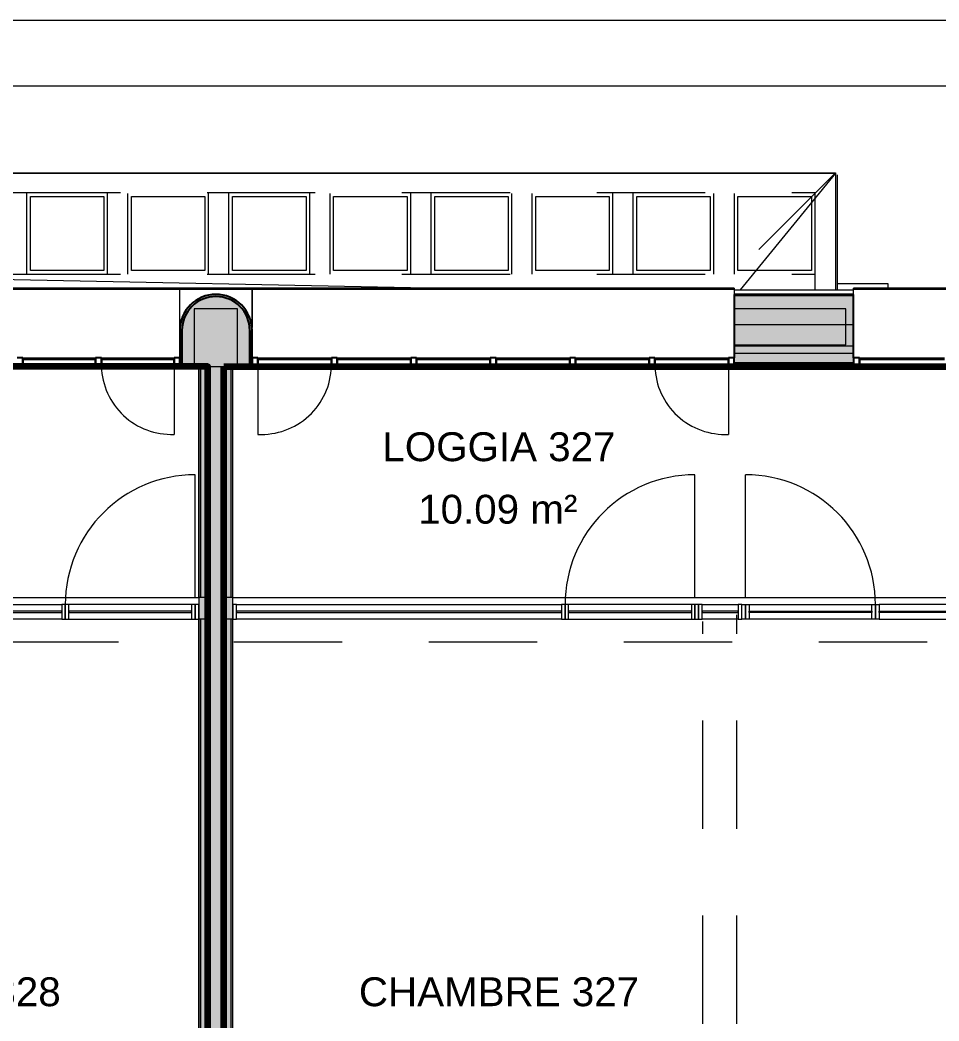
# Model space of a CAD drawing. Header units: metres. Extents: x -227.9 to -140, y 38 to 92.1.
# Drawn here: x -177.93 to -171.56, y 85.21 to 92.14 of the extents above; entities that cross this region are included whole.
import ezdxf

# ---------------------------------------------------------------- set-up
doc = ezdxf.new("R2010")
doc.units = ezdxf.units.M
doc.linetypes.add('JIS_02_0.7', pattern=[1.35, 0.75, -0.6])
for name, color, linetype, lineweight in [('A-AREA-IDEN', 7, 'Continuous', 9), ('A-COLS', 7, 'Continuous', 5), ('A-FLOR', 7, 'Continuous', 5), ('A-GLAZ', 7, 'Continuous', 5), ('A-WALL', 7, 'Continuous', 5), ('A-WALL-PATT', 7, 'Continuous', 13), ('I-WALL', 7, 'Continuous', 5), ('Q-SPCQ', 7, 'Continuous', 5), ('S-COLS', 7, 'Continuous', 5)]:
    doc.layers.add(name, color=color, linetype=linetype, lineweight=lineweight)
doc.layers.add('A-DETL', color=94, linetype='Continuous', lineweight=5, true_color=0x00a600)
doc.layers.add('A-DETL-MBND', color=9, linetype='Continuous', lineweight=5, true_color=0xc0c0c0)
doc.layers.add('Chambre', color=40, linetype='Continuous')
doc.styles.add('Arial_1', font='arial.ttf', dxfattribs={"height": 0.2})

msp = doc.modelspace()

# ---------------------------------------------------------------- hatches: boundary and pattern name
at = {"layer": 'A-COLS', "true_color": 0x808080}
for points in [[(-176.3191, 89.7404), (-176.3191, 89.9904), (-176.3254, 90.046), (-176.3439, 90.0988), (-176.3737, 90.1462), (-176.4133, 90.1858), (-176.4607, 90.2156), (-176.5135, 90.2341), (-176.5691, 90.2404), (-176.6248, 90.2341), (-176.6776, 90.2156), (-176.725, 90.1858), (-176.7646, 90.1462), (-176.7944, 90.0988), (-176.8129, 90.046), (-176.8191, 89.9904), (-176.8191, 89.7404), (-176.8041, 89.7404), (-176.8041, 89.9904), (-176.7982, 90.0427), (-176.7809, 90.0923), (-176.7529, 90.1369), (-176.7157, 90.1741), (-176.6711, 90.2021), (-176.6214, 90.2195), (-176.5691, 90.2254), (-176.5168, 90.2195), (-176.4672, 90.2021), (-176.4191, 90.1706), (-176.3854, 90.1369), (-176.3574, 90.0923), (-176.34, 90.0427), (-176.3341, 89.9904), (-176.3341, 89.7404)], [(-176.3341, 89.7404), (-176.3341, 89.9904), (-176.34, 90.0427), (-176.3574, 90.0923), (-176.3854, 90.1369), (-176.4226, 90.1741), (-176.4672, 90.2021), (-176.5168, 90.2195), (-176.5691, 90.2254), (-176.6214, 90.2195), (-176.6725, 90.2012), (-176.7191, 90.1706), (-176.7529, 90.1369), (-176.7809, 90.0923), (-176.7982, 90.0427), (-176.8041, 89.9904), (-176.8041, 89.7404), (-176.7191, 89.7404), (-176.7191, 90.1404), (-176.4191, 90.1404), (-176.4191, 89.7404)]]:
    msp.add_hatch(color=8, dxfattribs=at).paths.add_polyline_path(points)
at = {"layer": 'A-WALL', "true_color": 0x808080}
h = msp.add_hatch(color=8, dxfattribs=at)
h.paths.add_polyline_path([(-169.8891, 89.7664), (-169.8891, 90.2404), (-170.8524, 90.2404), (-170.8524, 90.2304), (-169.8991, 90.2304), (-169.8991, 89.7664)])
h.paths.add_polyline_path([(-219.4759, 89.7664), (-219.4759, 90.2304), (-218.1949, 90.2304), (-218.1949, 90.2404), (-219.4859, 90.2404), (-219.4859, 89.7664)])
h.paths.add_polyline_path([(-172.9789, 90.2304), (-172.1524, 90.2304), (-172.1524, 90.2404), (-172.9789, 90.2404)])
h.paths.add_polyline_path([(-180.1191, 90.2304), (-180.1191, 90.2404), (-181.5191, 90.2404), (-181.5191, 90.2304), (-180.7839, 90.2304)])
h.paths.add_polyline_path([(-184.8953, 90.2304), (-184.0191, 90.2304), (-184.0191, 90.2404), (-185.4191, 90.2404), (-185.4191, 90.2304)])
h.paths.add_polyline_path([(-201.7191, 90.2304), (-201.7191, 90.2404), (-203.1191, 90.2404), (-203.1191, 90.2304), (-202.1632, 90.2304)])
h.paths.add_polyline_path([(-205.6191, 90.2304), (-205.6191, 90.2404), (-207.0191, 90.2404), (-207.0191, 90.2304), (-206.2747, 90.2304)])
h.paths.add_polyline_path([(-215.0949, 90.2304), (-214.1191, 90.2304), (-214.1191, 90.2404), (-215.0949, 90.2404)])
h = msp.add_hatch(color=8, dxfattribs=at)
h.paths.add_polyline_path([(-169.8991, 90.0304), (-169.8991, 90.2304), (-170.8524, 90.2304), (-170.8524, 90.0304), (-170.0942, 90.0304)])
h.paths.add_polyline_path([(-172.1524, 90.0304), (-172.1524, 90.2304), (-172.9789, 90.2304), (-172.9789, 90.0304), (-172.5611, 90.0304)])
h.paths.add_polyline_path([(-181.5191, 90.0304), (-180.1191, 90.0304), (-180.1191, 90.2304), (-181.5191, 90.2304), (-181.5191, 90.1115)])
h.paths.add_polyline_path([(-184.0191, 90.0304), (-184.0191, 90.2304), (-185.4191, 90.2304), (-185.4191, 90.0304), (-184.073, 90.0304)])
h.paths.add_polyline_path([(-207.0191, 90.0304), (-205.6191, 90.0304), (-205.6191, 90.2304), (-207.0191, 90.2304), (-207.0191, 90.1115)])
h.paths.add_polyline_path([(-201.7191, 90.0304), (-201.7191, 90.2304), (-203.1191, 90.2304), (-203.1191, 90.0304), (-202.2691, 90.0304), (-202.2691, 90.1404), (-201.8691, 90.1404), (-201.8691, 90.0304)])
h.paths.add_polyline_path([(-214.4975, 90.0304), (-214.1191, 90.0304), (-214.1191, 90.2304), (-215.0949, 90.2304), (-215.0949, 90.0304)])
h.paths.add_polyline_path([(-219.4759, 90.0304), (-218.4859, 90.0304), (-218.4859, 90.1404), (-218.1949, 90.1404), (-218.1949, 90.2304), (-219.4759, 90.2304)])
h = msp.add_hatch(color=8, dxfattribs=at)
h.paths.add_polyline_path([(-170.0942, 89.8804), (-169.8991, 89.8804), (-169.8991, 90.0304), (-170.8524, 90.0304), (-170.8524, 89.8804)])
h.paths.add_polyline_path([(-172.1524, 89.8804), (-172.1524, 90.0304), (-172.9789, 90.0304), (-172.9789, 89.8804), (-172.5611, 89.8804)])
h.paths.add_polyline_path([(-180.1191, 89.8804), (-180.1191, 90.0304), (-181.5191, 90.0304), (-181.5191, 89.8804), (-180.8441, 89.8804), (-180.8441, 89.8904), (-180.2944, 89.8904), (-180.2944, 89.8804)])
h.paths.add_polyline_path([(-184.0191, 89.8804), (-184.0191, 90.0304), (-185.4191, 90.0304), (-185.4191, 89.8804), (-184.073, 89.8804)])
h.paths.add_polyline_path([(-203.1191, 89.8804), (-202.2691, 89.8804), (-202.2691, 90.0304), (-203.1191, 90.0304)])
h.paths.add_polyline_path([(-201.8691, 89.8804), (-201.7191, 89.8804), (-201.7191, 90.0304), (-201.8691, 90.0304), (-201.8691, 89.8964)])
h.paths.add_polyline_path([(-214.4975, 89.8804), (-214.1191, 89.8804), (-214.1191, 90.0304), (-215.0949, 90.0304), (-215.0949, 89.8804)])
h.paths.add_polyline_path([(-206.2747, 89.8804), (-205.6191, 89.8804), (-205.6191, 90.0304), (-207.0191, 90.0304), (-207.0191, 89.8804)])
h.paths.add_polyline_path([(-218.4859, 89.8804), (-218.4859, 90.0304), (-219.4759, 90.0304), (-219.4759, 89.8804), (-218.6089, 89.8804)])
h = msp.add_hatch(color=8, dxfattribs=at)
h.paths.add_polyline_path([(-172.1524, 89.8304), (-172.1524, 89.8804), (-172.9789, 89.8804), (-172.9789, 89.8304), (-172.5611, 89.8304)])
h.paths.add_polyline_path([(-170.8524, 89.8304), (-169.8991, 89.8304), (-169.8991, 89.8804), (-170.8524, 89.8804)])
h.paths.add_polyline_path([(-185.4191, 89.8304), (-184.0191, 89.8304), (-184.0191, 89.8804), (-185.4191, 89.8804)])
h.paths.add_polyline_path([(-181.5191, 89.8304), (-180.8441, 89.8304), (-180.8441, 89.8804), (-181.5191, 89.8804)])
h.paths.add_polyline_path([(-180.1191, 89.8304), (-180.1191, 89.8804), (-180.2944, 89.8804), (-180.2944, 89.8304)])
h.paths.add_polyline_path([(-201.7191, 89.8304), (-201.7191, 89.8804), (-201.8691, 89.8804), (-201.8691, 89.8304)])
h.paths.add_polyline_path([(-202.9855, 89.8304), (-202.2691, 89.8304), (-202.2691, 89.8804), (-203.1191, 89.8804), (-203.1191, 89.8304)])
h.paths.add_polyline_path([(-205.6191, 89.8304), (-205.6191, 89.8804), (-207.0191, 89.8804), (-207.0191, 89.8304), (-206.2747, 89.8304)])
h.paths.add_polyline_path([(-215.0949, 89.8304), (-214.1191, 89.8304), (-214.1191, 89.8804), (-215.0949, 89.8804)])
h.paths.add_polyline_path([(-219.4759, 89.8304), (-218.4859, 89.8304), (-218.4859, 89.8804), (-219.4759, 89.8804)])
h = msp.add_hatch(color=8, dxfattribs=at)
h.paths.add_polyline_path([(-170.0942, 89.7664), (-169.8991, 89.7664), (-169.8991, 89.8304), (-170.8524, 89.8304), (-170.8524, 89.7664)])
h.paths.add_polyline_path([(-172.9789, 89.7664), (-172.1524, 89.7664), (-172.1524, 89.8304), (-172.9789, 89.8304), (-172.9789, 89.8004)])
h.paths.add_polyline_path([(-180.2944, 89.7664), (-180.1191, 89.7664), (-180.1191, 89.8304), (-180.2944, 89.8304), (-180.2944, 89.7744)])
h.paths.add_polyline_path([(-181.5191, 89.7664), (-180.8441, 89.7664), (-180.8441, 89.8304), (-181.5191, 89.8304), (-181.5191, 89.8004)])
h.paths.add_polyline_path([(-184.8953, 89.7664), (-184.0191, 89.7664), (-184.0191, 89.8304), (-185.4191, 89.8304), (-185.4191, 89.7664)])
h.paths.add_polyline_path([(-203.1191, 89.7664), (-202.2691, 89.7664), (-202.2691, 89.8304), (-203.1191, 89.8304), (-203.1191, 89.8004)])
h.paths.add_polyline_path([(-201.7191, 89.7664), (-201.7191, 89.8304), (-201.8691, 89.8304), (-201.8691, 89.7664)])
h.paths.add_polyline_path([(-206.2747, 89.7664), (-205.6191, 89.7664), (-205.6191, 89.8304), (-207.0191, 89.8304), (-207.0191, 89.7664)])
h.paths.add_polyline_path([(-214.4975, 89.7664), (-214.1191, 89.7664), (-214.1191, 89.8304), (-215.0949, 89.8304), (-215.0949, 89.7664)])
h.paths.add_polyline_path([(-218.4859, 89.7664), (-218.4859, 89.8304), (-219.4759, 89.8304), (-219.4759, 89.7664), (-218.6089, 89.7664)])
at = {"layer": 'A-WALL-PATT', "lineweight": 5, "true_color": 0xaaaaaa}
h = msp.add_hatch(color=253, dxfattribs=at)
h.paths.add_polyline_path([(-169.8891, 89.8904), (-169.8891, 90.1404), (-170.8053, 90.1404), (-170.8053, 89.8904), (-170.0942, 89.8904)])
h.paths.add_polyline_path([(-172.2053, 89.8904), (-172.2053, 90.1404), (-172.9789, 90.1404), (-172.9789, 89.8904), (-172.5611, 89.8904)])
at = {"layer": 'A-WALL-PATT', "lineweight": 5, "true_color": 0x808080}
h = msp.add_hatch(color=8, dxfattribs=at)
h.paths.add_polyline_path([(-169.8891, 89.7534), (-169.8891, 89.7664), (-170.8524, 89.7664), (-170.8524, 89.7534), (-170.0942, 89.7534)])
h.paths.add_polyline_path([(-172.1524, 89.7534), (-172.1524, 89.7664), (-172.9789, 89.7664), (-172.9789, 89.7534), (-172.5611, 89.7534)])
h.paths.add_polyline_path([(-185.4191, 89.7534), (-184.0191, 89.7534), (-184.0191, 89.7664), (-185.4191, 89.7664)])
h.paths.add_polyline_path([(-181.5191, 89.7534), (-180.8441, 89.7534), (-180.8441, 89.7664), (-181.5191, 89.7664)])
h.paths.add_polyline_path([(-180.2944, 89.7534), (-180.1191, 89.7534), (-180.1191, 89.7664), (-180.2944, 89.7664), (-180.2944, 89.755)])
h.paths.add_polyline_path([(-201.7191, 89.7534), (-201.7191, 89.7664), (-201.8691, 89.7664), (-201.8691, 89.7534)])
h.paths.add_polyline_path([(-203.1191, 89.7534), (-202.2691, 89.7534), (-202.2691, 89.7664), (-203.1191, 89.7664)])
h.paths.add_polyline_path([(-205.6191, 89.7534), (-205.6191, 89.7664), (-207.0191, 89.7664), (-207.0191, 89.7534), (-206.2747, 89.7534)])
h.paths.add_polyline_path([(-218.4859, 89.7534), (-218.4859, 89.7664), (-219.4859, 89.7664), (-219.4859, 89.7534), (-218.6089, 89.7534)])
h.paths.add_polyline_path([(-215.0949, 89.7534), (-214.1191, 89.7534), (-214.1191, 89.7664), (-215.0949, 89.7664)])
h = msp.add_hatch(color=8, dxfattribs=at)
h.paths.add_polyline_path([(-170.0942, 89.7404), (-169.8891, 89.7404), (-169.8891, 89.7534), (-170.8524, 89.7534), (-170.8524, 89.7404)])
h.paths.add_polyline_path([(-172.1524, 89.7404), (-172.1524, 89.7534), (-172.9789, 89.7534), (-172.9789, 89.7404), (-172.5611, 89.7404)])
h.paths.add_polyline_path([(-180.1191, 89.7404), (-180.1191, 89.7534), (-180.2944, 89.7534), (-180.2944, 89.7404)])
h.paths.add_polyline_path([(-181.5191, 89.7404), (-180.8441, 89.7404), (-180.8441, 89.7534), (-181.5191, 89.7534)])
h.paths.add_polyline_path([(-184.0191, 89.7404), (-184.0191, 89.7534), (-185.4191, 89.7534), (-185.4191, 89.7404), (-184.073, 89.7404)])
h.paths.add_polyline_path([(-202.9855, 89.7404), (-202.2691, 89.7404), (-202.2691, 89.7534), (-203.1191, 89.7534), (-203.1191, 89.7404)])
h.paths.add_polyline_path([(-201.7191, 89.7404), (-201.7191, 89.7534), (-201.8691, 89.7534), (-201.8691, 89.7404)])
h.paths.add_polyline_path([(-207.0191, 89.7404), (-205.6191, 89.7404), (-205.6191, 89.7534), (-207.0191, 89.7534)])
h.paths.add_polyline_path([(-214.1191, 89.7404), (-214.1191, 89.7534), (-215.0949, 89.7534), (-215.0949, 89.7404), (-214.4975, 89.7404)])
h.paths.add_polyline_path([(-218.4859, 89.7404), (-218.4859, 89.7534), (-219.4859, 89.7534), (-219.4859, 89.7404), (-218.6089, 89.7404)])
at = {"layer": 'A-WALL-PATT', "lineweight": 5, "true_color": 0xaaaaaa}
h = msp.add_hatch(color=253, dxfattribs=at)
h.paths.add_polyline_path([(-176.5241, 78.4147), (-176.5141, 78.4147), (-176.5141, 79.1376), (-176.5241, 79.1376), (-176.5241, 78.4777)])
h.paths.add_polyline_path([(-176.5141, 79.2376), (-176.5141, 82.3384), (-176.5241, 82.3384), (-176.5241, 79.2376)])
h.paths.add_polyline_path([(-176.5241, 82.4884), (-176.5141, 82.4884), (-176.5141, 87.9913), (-176.5241, 87.9913), (-176.5241, 84.2176)])
h.paths.add_polyline_path([(-176.5141, 88.1413), (-176.5141, 89.7404), (-176.5241, 89.7404), (-176.5241, 88.1413)])
at = {"layer": 'I-WALL', "true_color": 0xaaaaaa}
h = msp.add_hatch(color=253, dxfattribs=at)
h.paths.add_polyline_path([(-176.6741, 78.4777), (-176.6741, 87.9913), (-176.6871, 87.9913), (-176.6871, 78.4777)])
h.paths.add_polyline_path([(-176.6741, 88.1413), (-176.6741, 89.7404), (-176.6871, 89.7404), (-176.6871, 88.1413)])
h = msp.add_hatch(color=253, dxfattribs=at)
h.paths.add_polyline_path([(-176.6241, 78.4647), (-176.6241, 87.9913), (-176.6741, 87.9913), (-176.6741, 78.4647), (-176.6725, 78.4647)])
h.paths.add_polyline_path([(-176.6725, 88.1413), (-176.6241, 88.1413), (-176.6241, 89.7404), (-176.6741, 89.7404), (-176.6741, 88.1413)])
msp.add_hatch(color=253, dxfattribs=at).paths.add_polyline_path([(-176.6241, 78.4147), (-176.5241, 78.4147), (-176.5241, 89.7404), (-176.6241, 89.7404), (-176.6241, 78.4647)])
h = msp.add_hatch(color=253, dxfattribs=at)
h.paths.add_polyline_path([(-176.5141, 78.4647), (-176.4641, 78.4647), (-176.4641, 79.1376), (-176.5141, 79.1376), (-176.5141, 78.4777)])
h.paths.add_polyline_path([(-176.4641, 79.2376), (-176.4641, 82.3384), (-176.5141, 82.3384), (-176.5141, 79.2376)])
h.paths.add_polyline_path([(-176.5141, 82.4884), (-176.4641, 82.4884), (-176.4641, 87.9913), (-176.5141, 87.9913), (-176.5141, 84.2176)])
h.paths.add_polyline_path([(-176.4641, 88.1413), (-176.4641, 89.7404), (-176.5141, 89.7404), (-176.5141, 88.1413)])
h = msp.add_hatch(color=253, dxfattribs=at)
h.paths.add_polyline_path([(-176.4511, 78.4777), (-176.4511, 79.1376), (-176.4641, 79.1376), (-176.4641, 78.4777)])
h.paths.add_polyline_path([(-176.4641, 79.2876), (-176.4511, 79.2876), (-176.4511, 82.3384), (-176.4641, 82.3384), (-176.4641, 79.9311)])
h.paths.add_polyline_path([(-176.4641, 82.4884), (-176.4511, 82.4884), (-176.4511, 87.9913), (-176.4641, 87.9913), (-176.4641, 84.2176)])
h.paths.add_polyline_path([(-176.4511, 88.1413), (-176.4511, 89.7404), (-176.4641, 89.7404), (-176.4641, 88.1413)])
h = msp.add_hatch(color=253, dxfattribs=at)
h.paths.add_polyline_path([(-180.7141, 87.9913), (-180.6941, 87.9913), (-180.6941, 88.1403), (-180.7741, 88.1403), (-180.7741, 87.9913), (-180.7641, 87.9913)])
h.paths.add_polyline_path([(-176.6725, 87.9913), (-176.6241, 87.9913), (-176.6241, 88.1413), (-176.6871, 88.1413), (-176.6871, 87.9913), (-176.6741, 87.9913)])
h = msp.add_hatch(color=253, dxfattribs=at)
h.paths.add_polyline_path([(-170.1391, 87.9913), (-170.1391, 88.1413), (-170.1511, 88.1413), (-170.1511, 87.9913)])
h.paths.add_polyline_path([(-176.5241, 87.9913), (-176.4511, 87.9913), (-176.4511, 88.1413), (-176.5241, 88.1413)])
at = {"layer": 'S-COLS', "lineweight": 9, "true_color": 0x808080}
msp.add_hatch(color=8, dxfattribs=at).paths.add_polyline_path([(-176.4191, 89.7404), (-176.4191, 90.1404), (-176.7191, 90.1404), (-176.7191, 89.7404)])

# ---------------------------------------------------------------- linework, layer by layer
at = {"layer": 'A-COLS', "lineweight": 25}
for p, q in [((-176.8191, 89.9904), (-176.8191, 89.8004)), ((-176.8041, 89.9904), (-176.8041, 89.7404)), ((-176.8041, 89.7404), (-176.8041, 89.9904)), ((-176.3341, 89.7404), (-176.3341, 89.9904)), ((-176.3341, 89.9904), (-176.3341, 89.7404)), ((-176.3191, 89.7404), (-176.3191, 89.9904)), ((-176.8191, 89.7404), (-176.8041, 89.7404)), ((-176.8041, 89.7404), (-176.7191, 89.7404)), ((-176.4191, 89.7404), (-176.3341, 89.7404)), ((-176.3341, 89.7404), (-176.3191, 89.7404))]:
    msp.add_line(p, q, dxfattribs=at)
for radius in [0.25, 0.235, 0.235]:
    msp.add_arc((-176.5691, 89.9904), radius, 0, 180, dxfattribs=at)
at = {"layer": 'A-DETL', "color": 7}
for p, q in [((-214.8589, 91.0815), (-172.2789, 91.0815)), ((-172.2789, 91.0815), (-172.2789, 90.3154))]:
    msp.add_line(p, q, dxfattribs=at)
at = {"layer": 'A-DETL', "color": 9, "linetype": 'JIS_02_0.7', "lineweight": 9, "true_color": 0xc0c0c0}
for p, q in [((-172.2789, 91.0815), (-173.095, 90.2654)), ((-180.6808, 90.9451), (-172.4195, 90.9451)), ((-177.8808, 90.9399), (-177.8808, 90.3799)), ((-177.8537, 90.918), (-177.345, 90.918)), ((-177.8537, 90.4055), (-177.8537, 90.918)), ((-177.345, 90.918), (-177.345, 90.4055)), ((-177.3195, 90.3799), (-177.3195, 90.9399)), ((-177.1808, 90.9399), (-177.1808, 90.3799)), ((-177.1537, 90.918), (-176.645, 90.918)), ((-177.1537, 90.4055), (-177.1537, 90.918)), ((-176.645, 90.918), (-176.645, 90.4055)), ((-176.6195, 90.3799), (-176.6195, 90.9399)), ((-176.4808, 90.9399), (-176.4808, 90.3799)), ((-176.4537, 90.918), (-175.945, 90.918)), ((-176.4537, 90.4055), (-176.4537, 90.918)), ((-175.945, 90.918), (-175.945, 90.4055)), ((-175.9195, 90.3799), (-175.9195, 90.9399)), ((-175.7808, 90.9399), (-175.7808, 90.3799)), ((-175.7537, 90.918), (-175.245, 90.918)), ((-175.7537, 90.4055), (-175.7537, 90.918)), ((-175.245, 90.918), (-175.245, 90.4055)), ((-175.2195, 90.3799), (-175.2195, 90.9399)), ((-175.0808, 90.9399), (-175.0808, 90.3799)), ((-175.0537, 90.918), (-174.545, 90.918)), ((-175.0537, 90.4055), (-175.0537, 90.918)), ((-174.545, 90.918), (-174.545, 90.4055)), ((-174.5195, 90.3799), (-174.5195, 90.9399)), ((-174.3808, 90.9399), (-174.3808, 90.3799)), ((-174.3537, 90.918), (-173.845, 90.918)), ((-174.3537, 90.4055), (-174.3537, 90.918)), ((-173.845, 90.918), (-173.845, 90.4055)), ((-173.8195, 90.3799), (-173.8195, 90.9399)), ((-173.6808, 90.9399), (-173.6808, 90.3799)), ((-173.6537, 90.918), (-173.145, 90.918)), ((-173.6537, 90.4055), (-173.6537, 90.918)), ((-173.145, 90.918), (-173.145, 90.4055)), ((-173.1195, 90.3799), (-173.1195, 90.9399)), ((-172.9808, 90.9399), (-172.9808, 90.3799)), ((-172.9537, 90.918), (-172.445, 90.918)), ((-172.9537, 90.4055), (-172.9537, 90.918)), ((-172.445, 90.918), (-172.445, 90.4055)), ((-172.4195, 90.2724), (-172.4195, 90.9451)), ((-177.345, 90.4055), (-177.8537, 90.4055)), ((-176.645, 90.4055), (-177.1537, 90.4055)), ((-175.945, 90.4055), (-176.4537, 90.4055)), ((-175.245, 90.4055), (-175.7537, 90.4055)), ((-174.545, 90.4055), (-175.0537, 90.4055)), ((-173.845, 90.4055), (-174.3537, 90.4055)), ((-173.145, 90.4055), (-173.6537, 90.4055)), ((-172.445, 90.4055), (-172.9537, 90.4055)), ((-180.6808, 90.3799), (-172.4195, 90.3799)), ((-180.6941, 87.8348), (-176.6941, 87.8348)), ((-176.4441, 87.8338), (-170.1491, 87.8338))]:
    msp.add_line(p, q, dxfattribs=at)
at = {"layer": 'A-DETL', "color": 8, "linetype": 'JIS_02_0.7', "true_color": 0x808080}
for p, q in [((-173.1974, 82.4884), (-173.1974, 87.9747)), ((-172.9607, 82.4884), (-172.9607, 88.0197))]:
    msp.add_line(p, q, dxfattribs=at)
at = {"layer": 'A-DETL-MBND', "lineweight": 9}
for p, q in [((-182.7691, 92.1404), (-170.8553, 92.1404)), ((-182.7691, 91.6854), (-171.3103, 91.6854)), ((-175.106, 90.2833), (-214.8594, 91.0806)), ((-214.8594, 91.0806), (-172.2789, 91.0806)), ((-172.2789, 91.0806), (-172.939, 90.2724)), ((-172.2789, 91.0806), (-172.2789, 90.2724)), ((-172.2664, 91.0681), (-172.2664, 90.2724)), ((-172.2664, 90.3154), (-171.9153, 90.3154)), ((-171.9153, 90.3154), (-171.9153, 90.2831))]:
    msp.add_line(p, q, dxfattribs=at)
at = {"layer": 'A-FLOR'}
for p, q in [((-176.6871, 88.1413), (-176.6871, 89.7404)), ((-180.2944, 88.1413), (-176.6871, 88.1413)), ((-176.6871, 78.4777), (-176.6871, 87.9913))]:
    msp.add_line(p, q, dxfattribs=at)
at = {"layer": 'A-GLAZ', "lineweight": 9}
for p, q in [((-176.8191, 90.2833), (-180.1191, 90.2833)), ((-176.8191, 90.2735), (-180.1191, 90.2735)), ((-172.9789, 90.2833), (-176.3189, 90.2833)), ((-176.3189, 90.2735), (-176.3189, 90.2833)), ((-176.3189, 89.8004), (-176.3189, 90.2735)), ((-172.9789, 90.2735), (-176.3189, 90.2735)), ((-172.9789, 90.2833), (-172.9789, 90.2735)), ((-172.9789, 90.2735), (-172.9789, 90.2404)), ((-170.8524, 90.2833), (-172.1524, 90.2833)), ((-172.1524, 90.2735), (-172.1524, 90.2833)), ((-172.1524, 90.2404), (-172.1524, 90.2735)), ((-170.8524, 90.2735), (-172.1524, 90.2735)), ((-176.8191, 90.0118), (-176.8191, 89.9904)), ((-177.9058, 89.8004), (-177.4025, 89.8004)), ((-177.3625, 89.8004), (-176.8591, 89.8004)), ((-176.2789, 89.8004), (-175.7689, 89.8004)), ((-175.7289, 89.8004), (-175.2189, 89.8004)), ((-175.1789, 89.8004), (-174.6689, 89.8004)), ((-174.6289, 89.8004), (-174.1189, 89.8004)), ((-174.0789, 89.8004), (-173.5689, 89.8004)), ((-173.5289, 89.8004), (-173.0189, 89.8004)), ((-172.1124, 89.8004), (-171.5224, 89.8004)), ((-177.4025, 89.7404), (-177.9058, 89.7404)), ((-176.8591, 89.7404), (-177.3625, 89.7404)), ((-176.8591, 89.7404), (-176.8591, 89.2708)), ((-175.7689, 89.7404), (-176.2789, 89.7404)), ((-176.2789, 89.7404), (-176.2789, 89.2708)), ((-175.2189, 89.7404), (-175.7289, 89.7404)), ((-174.6689, 89.7404), (-175.1789, 89.7404)), ((-174.1189, 89.7404), (-174.6289, 89.7404)), ((-173.5689, 89.7404), (-174.0789, 89.7404)), ((-173.0189, 89.7404), (-173.5289, 89.7404)), ((-173.0189, 89.7404), (-173.0189, 89.2708)), ((-171.5224, 89.7404), (-172.1124, 89.7404))]:
    msp.add_line(p, q, dxfattribs=at)
at = {"layer": 'A-GLAZ', "lineweight": 25}
for p, q in [((-177.9058, 89.8004), (-177.9458, 89.8004)), ((-177.9058, 89.7404), (-177.9058, 89.8004)), ((-177.4025, 89.7884), (-177.9058, 89.7884)), ((-177.9058, 89.7884), (-177.9058, 89.7524)), ((-177.3625, 89.8004), (-177.4025, 89.8004)), ((-177.4025, 89.8004), (-177.4025, 89.7404)), ((-177.4025, 89.7524), (-177.4025, 89.7884)), ((-177.3625, 89.7404), (-177.3625, 89.8004)), ((-176.8591, 89.7884), (-177.3625, 89.7884)), ((-177.3625, 89.7884), (-177.3625, 89.7524)), ((-176.8191, 89.8004), (-176.8591, 89.8004)), ((-176.8591, 89.8004), (-176.8591, 89.7404)), ((-176.8591, 89.7524), (-176.8591, 89.7884)), ((-176.8191, 89.7404), (-176.8191, 89.8004)), ((-176.2789, 89.8004), (-176.3189, 89.8004)), ((-176.3189, 89.8004), (-176.3189, 89.7404)), ((-176.2789, 89.7404), (-176.2789, 89.8004)), ((-175.7689, 89.7884), (-176.2789, 89.7884)), ((-176.2789, 89.7884), (-176.2789, 89.7524)), ((-175.7289, 89.8004), (-175.7689, 89.8004)), ((-175.7689, 89.8004), (-175.7689, 89.7404)), ((-175.7689, 89.7524), (-175.7689, 89.7884)), ((-175.7289, 89.7404), (-175.7289, 89.8004)), ((-175.2189, 89.7884), (-175.7289, 89.7884)), ((-175.7289, 89.7884), (-175.7289, 89.7524)), ((-175.1789, 89.8004), (-175.2189, 89.8004)), ((-175.2189, 89.8004), (-175.2189, 89.7404)), ((-175.2189, 89.7524), (-175.2189, 89.7884)), ((-175.1789, 89.7404), (-175.1789, 89.8004)), ((-174.6689, 89.7884), (-175.1789, 89.7884)), ((-175.1789, 89.7884), (-175.1789, 89.7524)), ((-174.6289, 89.8004), (-174.6689, 89.8004)), ((-174.6689, 89.8004), (-174.6689, 89.7404)), ((-174.6689, 89.7524), (-174.6689, 89.7884)), ((-174.6289, 89.7404), (-174.6289, 89.8004)), ((-174.1189, 89.7884), (-174.6289, 89.7884)), ((-174.6289, 89.7884), (-174.6289, 89.7524)), ((-174.0789, 89.8004), (-174.1189, 89.8004)), ((-174.1189, 89.8004), (-174.1189, 89.7404)), ((-174.1189, 89.7524), (-174.1189, 89.7884)), ((-174.0789, 89.7404), (-174.0789, 89.8004)), ((-173.5689, 89.7884), (-174.0789, 89.7884)), ((-174.0789, 89.7884), (-174.0789, 89.7524)), ((-173.5289, 89.8004), (-173.5689, 89.8004)), ((-173.5689, 89.8004), (-173.5689, 89.7404)), ((-173.5689, 89.7524), (-173.5689, 89.7884)), ((-173.5289, 89.7404), (-173.5289, 89.8004)), ((-173.0189, 89.7884), (-173.5289, 89.7884)), ((-173.5289, 89.7884), (-173.5289, 89.7524)), ((-172.9789, 89.8004), (-173.0189, 89.8004)), ((-173.0189, 89.8004), (-173.0189, 89.7404)), ((-173.0189, 89.7524), (-173.0189, 89.7884)), ((-172.9789, 89.7404), (-172.9789, 89.8004)), ((-172.1124, 89.8004), (-172.1524, 89.8004)), ((-172.1524, 89.8004), (-172.1524, 89.7404)), ((-172.1124, 89.7404), (-172.1124, 89.8004)), ((-171.5224, 89.7884), (-172.1124, 89.7884)), ((-172.1124, 89.7884), (-172.1124, 89.7524)), ((-177.9458, 89.7404), (-177.9058, 89.7404)), ((-177.9058, 89.7524), (-177.4025, 89.7524)), ((-177.4025, 89.7404), (-177.3625, 89.7404)), ((-177.3625, 89.7524), (-176.8591, 89.7524)), ((-176.8591, 89.7404), (-176.8191, 89.7404)), ((-176.3189, 89.7404), (-176.2789, 89.7404)), ((-176.2789, 89.7524), (-175.7689, 89.7524)), ((-175.7689, 89.7404), (-175.7289, 89.7404)), ((-175.7289, 89.7524), (-175.2189, 89.7524)), ((-175.2189, 89.7404), (-175.1789, 89.7404)), ((-175.1789, 89.7524), (-174.6689, 89.7524)), ((-174.6689, 89.7404), (-174.6289, 89.7404)), ((-174.6289, 89.7524), (-174.1189, 89.7524)), ((-174.1189, 89.7404), (-174.0789, 89.7404)), ((-174.0789, 89.7524), (-173.5689, 89.7524)), ((-173.5689, 89.7404), (-173.5289, 89.7404)), ((-173.5289, 89.7524), (-173.0189, 89.7524)), ((-173.0189, 89.7404), (-172.9789, 89.7404)), ((-172.1524, 89.7404), (-172.1124, 89.7404)), ((-172.1124, 89.7524), (-171.5224, 89.7524))]:
    msp.add_line(p, q, dxfattribs=at)
at = {"layer": 'A-GLAZ'}
for p, q in [((-176.7121, 88.1413), (-176.7121, 88.9913)), ((-173.2511, 88.1413), (-173.2511, 88.9913)), ((-172.9011, 88.1413), (-172.9011, 88.9913)), ((-180.6691, 88.0913), (-177.6371, 88.0913)), ((-176.7371, 88.0913), (-177.5871, 88.0913)), ((-176.4261, 88.0913), (-174.1761, 88.0913)), ((-173.2761, 88.0913), (-174.1261, 88.0913)), ((-173.2011, 88.0913), (-172.9511, 88.0913)), ((-172.8761, 88.0913), (-172.0261, 88.0913)), ((-170.1761, 88.0913), (-171.9761, 88.0913)), ((-177.6371, 87.9913), (-180.6691, 87.9913)), ((-177.5871, 87.9913), (-176.7371, 87.9913)), ((-174.1761, 87.9913), (-176.4261, 87.9913)), ((-174.1261, 87.9913), (-173.2761, 87.9913)), ((-172.9511, 87.9913), (-173.2011, 87.9913)), ((-172.0261, 87.9913), (-172.8761, 87.9913)), ((-171.9761, 87.9913), (-170.1761, 87.9913))]:
    msp.add_line(p, q, dxfattribs=at)
at = {"layer": 'A-GLAZ', "lineweight": 13}
for p, q in [((-177.6371, 88.0463), (-180.6691, 88.0463)), ((-177.6121, 88.0913), (-177.6371, 88.0913)), ((-177.6371, 88.0913), (-177.6371, 87.9913)), ((-177.6371, 88.0363), (-177.6371, 88.0463)), ((-177.5871, 88.0913), (-177.6121, 88.0913)), ((-177.6121, 88.0913), (-177.6121, 87.9913)), ((-177.6121, 87.9913), (-177.6121, 88.0913)), ((-177.5871, 87.9913), (-177.5871, 88.0913)), ((-176.7371, 88.0463), (-177.5871, 88.0463)), ((-177.5871, 88.0463), (-177.5871, 88.0363)), ((-176.7121, 88.0913), (-176.7371, 88.0913)), ((-176.7371, 88.0913), (-176.7371, 87.9913)), ((-176.7371, 88.0363), (-176.7371, 88.0463)), ((-176.7121, 87.9913), (-176.7121, 88.0913)), ((-176.6871, 88.0913), (-176.7121, 88.0913)), ((-176.7121, 88.0913), (-176.7121, 87.9913)), ((-176.6871, 87.9913), (-176.6871, 88.0913)), ((-176.4261, 88.0913), (-176.4511, 88.0913)), ((-176.4511, 88.0913), (-176.4511, 87.9913)), ((-176.4261, 87.9913), (-176.4261, 88.0913)), ((-174.1761, 88.0463), (-176.4261, 88.0463)), ((-176.4261, 88.0463), (-176.4261, 88.0363)), ((-174.1511, 88.0913), (-174.1761, 88.0913)), ((-174.1761, 88.0913), (-174.1761, 87.9913)), ((-174.1761, 88.0363), (-174.1761, 88.0463)), ((-174.1261, 88.0913), (-174.1511, 88.0913)), ((-174.1511, 88.0913), (-174.1511, 87.9913)), ((-174.1511, 87.9913), (-174.1511, 88.0913)), ((-174.1261, 87.9913), (-174.1261, 88.0913)), ((-173.2761, 88.0463), (-174.1261, 88.0463)), ((-174.1261, 88.0463), (-174.1261, 88.0363)), ((-173.2511, 88.0913), (-173.2761, 88.0913)), ((-173.2761, 88.0913), (-173.2761, 87.9913)), ((-173.2761, 88.0363), (-173.2761, 88.0463)), ((-173.2511, 87.9913), (-173.2511, 88.0913)), ((-173.2261, 88.0913), (-173.2511, 88.0913)), ((-173.2511, 88.0913), (-173.2511, 87.9913)), ((-173.2011, 88.0913), (-173.2261, 88.0913)), ((-173.2261, 88.0913), (-173.2261, 87.9913)), ((-173.2261, 87.9913), (-173.2261, 88.0913)), ((-173.2011, 87.9913), (-173.2011, 88.0913)), ((-172.9511, 88.0463), (-173.2011, 88.0463)), ((-173.2011, 88.0463), (-173.2011, 88.0363)), ((-172.9261, 88.0913), (-172.9511, 88.0913)), ((-172.9511, 88.0913), (-172.9511, 87.9913)), ((-172.9511, 88.0363), (-172.9511, 88.0463)), ((-172.9261, 87.9913), (-172.9261, 88.0913)), ((-172.9261, 88.0913), (-172.9011, 88.0913)), ((-172.9261, 87.9913), (-172.9261, 88.0913)), ((-172.9011, 87.9913), (-172.9011, 88.0913)), ((-172.9011, 88.0913), (-172.8761, 88.0913)), ((-172.9011, 88.0913), (-172.9011, 87.9913)), ((-172.8761, 88.0913), (-172.8761, 87.9913)), ((-172.8761, 88.0463), (-172.0261, 88.0463)), ((-172.8761, 88.0363), (-172.8761, 88.0463)), ((-172.0261, 87.9913), (-172.0261, 88.0913)), ((-172.0261, 88.0913), (-172.0011, 88.0913)), ((-172.0261, 88.0463), (-172.0261, 88.0363)), ((-172.0011, 88.0913), (-172.0011, 87.9913)), ((-172.0011, 88.0913), (-171.9761, 88.0913)), ((-172.0011, 87.9913), (-172.0011, 88.0913)), ((-171.9761, 88.0913), (-171.9761, 87.9913)), ((-171.9761, 88.0363), (-171.9761, 88.0463)), ((-171.9761, 88.0463), (-170.1761, 88.0463)), ((-180.6691, 88.0363), (-177.6371, 88.0363)), ((-177.6371, 87.9913), (-177.6121, 87.9913)), ((-177.6121, 87.9913), (-177.5871, 87.9913)), ((-177.5871, 88.0363), (-176.7371, 88.0363)), ((-176.7371, 87.9913), (-176.7121, 87.9913)), ((-176.7121, 87.9913), (-176.6871, 87.9913)), ((-176.4511, 87.9913), (-176.4261, 87.9913)), ((-176.4261, 88.0363), (-174.1761, 88.0363)), ((-174.1761, 87.9913), (-174.1511, 87.9913)), ((-174.1511, 87.9913), (-174.1261, 87.9913)), ((-174.1261, 88.0363), (-173.2761, 88.0363)), ((-173.2761, 87.9913), (-173.2511, 87.9913)), ((-173.2511, 87.9913), (-173.2261, 87.9913)), ((-173.2261, 87.9913), (-173.2011, 87.9913)), ((-173.2011, 88.0363), (-172.9511, 88.0363)), ((-172.9511, 87.9913), (-172.9261, 87.9913)), ((-172.9011, 87.9913), (-172.9261, 87.9913)), ((-172.8761, 87.9913), (-172.9011, 87.9913)), ((-172.0261, 88.0363), (-172.8761, 88.0363)), ((-172.0011, 87.9913), (-172.0261, 87.9913)), ((-171.9761, 87.9913), (-172.0011, 87.9913)), ((-170.1761, 88.0363), (-171.9761, 88.0363))]:
    msp.add_line(p, q, dxfattribs=at)
at = {"layer": 'A-GLAZ', "lineweight": 9}
for centre, radius, start, end in [((-176.877, 89.7562), 0.4857, 181.86929, 272.10534), ((-176.2546, 89.7562), 0.486, 267.14187, 358.13177), ((-173.0431, 89.7562), 0.486, 181.86823, 272.85813)]:
    msp.add_arc(centre, radius, start, end, dxfattribs=at)
at = {"layer": 'A-GLAZ'}
for centre, start, end in [((-176.7121, 88.0913), 90, 180), ((-173.2511, 88.0913), 90, 180), ((-172.9011, 88.0913), 0, 90)]:
    msp.add_arc(centre, 0.9, start, end, dxfattribs=at)
at = {"layer": 'A-WALL', "lineweight": 13}
msp.add_line((-172.9789, 90.2724), (-172.1524, 90.2724), dxfattribs=at)
at = {"layer": 'A-WALL', "lineweight": 25}
for p, q in [((-172.1524, 90.2404), (-172.9789, 90.2404)), ((-172.9789, 90.2404), (-172.9789, 89.8004)), ((-172.1524, 89.8004), (-172.1524, 90.2404)), ((-172.9789, 89.7404), (-172.1524, 89.7404))]:
    msp.add_line(p, q, dxfattribs=at)
at = {"layer": 'A-WALL', "lineweight": 9}
for p, q in [((-172.1524, 90.2304), (-172.9789, 90.2304)), ((-172.1524, 90.0304), (-172.9789, 90.0304)), ((-172.1524, 89.8804), (-172.9789, 89.8804)), ((-172.1524, 89.8304), (-172.9789, 89.8304)), ((-172.1524, 89.7664), (-172.9789, 89.7664)), ((-172.1524, 89.7534), (-172.9789, 89.7534))]:
    msp.add_line(p, q, dxfattribs=at)
at = {"layer": 'A-WALL', "lineweight": 15}
for p, q in [((-172.2053, 90.1404), (-172.9789, 90.1404)), ((-172.9789, 90.1404), (-172.9789, 89.8904)), ((-172.2053, 89.8904), (-172.2053, 90.1404)), ((-172.9789, 89.8904), (-172.2053, 89.8904))]:
    msp.add_line(p, q, dxfattribs=at)
at = {"layer": 'A-WALL'}
for p, q in [((-176.6741, 88.1413), (-176.6741, 89.7404)), ((-176.6241, 88.1413), (-176.6241, 89.7404)), ((-176.5241, 88.1413), (-176.5241, 89.7404)), ((-176.5141, 88.1413), (-176.5141, 89.7404)), ((-176.4641, 88.1413), (-176.4641, 89.7404)), ((-176.6241, 88.1413), (-176.6871, 88.1413)), ((-176.4511, 88.1413), (-176.5241, 88.1413)), ((-176.6241, 87.9913), (-176.6871, 87.9913)), ((-176.6741, 78.4647), (-176.6741, 87.9913)), ((-176.6241, 78.4147), (-176.6241, 87.9913)), ((-176.4511, 87.9913), (-176.5241, 87.9913)), ((-176.5241, 82.4884), (-176.5241, 87.9913)), ((-176.5141, 82.4884), (-176.5141, 87.9913)), ((-176.4641, 82.4884), (-176.4641, 87.9913))]:
    msp.add_line(p, q, dxfattribs=at)
at = {"layer": 'Chambre', "lineweight": 140}
for points in [[(-180.8171, 78.2928), (-176.6241, 78.2928), (-176.6241, 89.7404), (-180.8171, 89.7404)], [(-176.5141, 89.7404), (-170.0891, 89.7404), (-170.0891, 78.3147), (-176.5141, 78.3147)]]:
    msp.add_lwpolyline(points, close=True, dxfattribs=at)
at = {"layer": 'I-WALL', "lineweight": 13}
for p, q in [((-176.6871, 89.7404), (-176.6871, 78.4777)), ((-176.4511, 82.4884), (-176.4511, 89.7404))]:
    msp.add_line(p, q, dxfattribs=at)
at = {"layer": 'I-WALL'}
for p, q in [((-176.6871, 88.1413), (-176.6871, 88.1413)), ((-176.4511, 88.1413), (-170.1511, 88.1413)), ((-176.6871, 87.9913), (-176.6871, 87.9913))]:
    msp.add_line(p, q, dxfattribs=at)
at = {"layer": 'Q-SPCQ', "color": 9, "lineweight": 9, "true_color": 0xc0c0c0}
for p, q in [((-176.3191, 90.2843), (-176.8191, 90.2843)), ((-176.8191, 90.2745), (-176.8191, 90.2843)), ((-176.8191, 90.0118), (-176.8191, 90.2745)), ((-176.3191, 90.2745), (-176.8191, 90.2745)), ((-176.3191, 90.2843), (-176.3191, 90.2745)), ((-176.3191, 90.2745), (-176.3191, 90.0118)), ((-176.8191, 90.0118), (-176.8149, 90.0405)), ((-176.3234, 90.0405), (-176.3191, 90.0118))]:
    msp.add_line(p, q, dxfattribs=at)
at = {"layer": 'Q-SPCQ', "color": 9, "lineweight": 9, "true_color": 0xc0c0c0, "flags": 128}
for points in [[(-176.7226, 90.188), (-176.718, 90.1915), (-176.6905, 90.2091)], [(-176.6755, 90.2167), (-176.6722, 90.2182), (-176.6385, 90.2306)], [(-176.6235, 90.2344), (-176.6219, 90.2348), (-176.5691, 90.2404), (-176.5164, 90.2348), (-176.5148, 90.2344)], [(-176.4997, 90.2306), (-176.466, 90.2182), (-176.4628, 90.2167)], [(-176.4478, 90.2091), (-176.4203, 90.1915), (-176.4156, 90.188)], [(-176.7932, 90.1025), (-176.7879, 90.1125), (-176.7713, 90.1381)], [(-176.7626, 90.1493), (-176.7571, 90.1557), (-176.7349, 90.1778)], [(-176.4033, 90.1778), (-176.3811, 90.1557), (-176.3757, 90.1493)], [(-176.3669, 90.1381), (-176.3504, 90.1125), (-176.3451, 90.1025)], [(-176.8128, 90.0496), (-176.8089, 90.0638), (-176.7984, 90.0916)], [(-176.3399, 90.0916), (-176.3294, 90.0638), (-176.3255, 90.0496)]]:
    msp.add_lwpolyline(points, dxfattribs=at)
at = {"layer": 'S-COLS', "lineweight": 9}
for p, q in [((-176.4191, 90.1404), (-176.7191, 90.1404)), ((-176.7191, 90.1404), (-176.7191, 89.7404)), ((-176.4191, 89.7404), (-176.4191, 90.1404)), ((-176.7191, 89.7404), (-176.4191, 89.7404))]:
    msp.add_line(p, q, dxfattribs=at)

# ---------------------------------------------------------------- texts
at = {"layer": 'A-AREA-IDEN', "color": 164, "true_color": 0x0029a5, "style": 'Arial_1'}
for s, p in [('LOGGIA 327', (-175.4164, 89.085)), ('10.09 m²', (-175.1683, 88.6522)), ('CHAMBRE 328', (-179.5845, 85.3102)), ('CHAMBRE 327', (-175.5788, 85.3102))]:
    msp.add_text(s, height=0.2, dxfattribs=at).set_placement(p)

doc.saveas('drawing.dxf')
